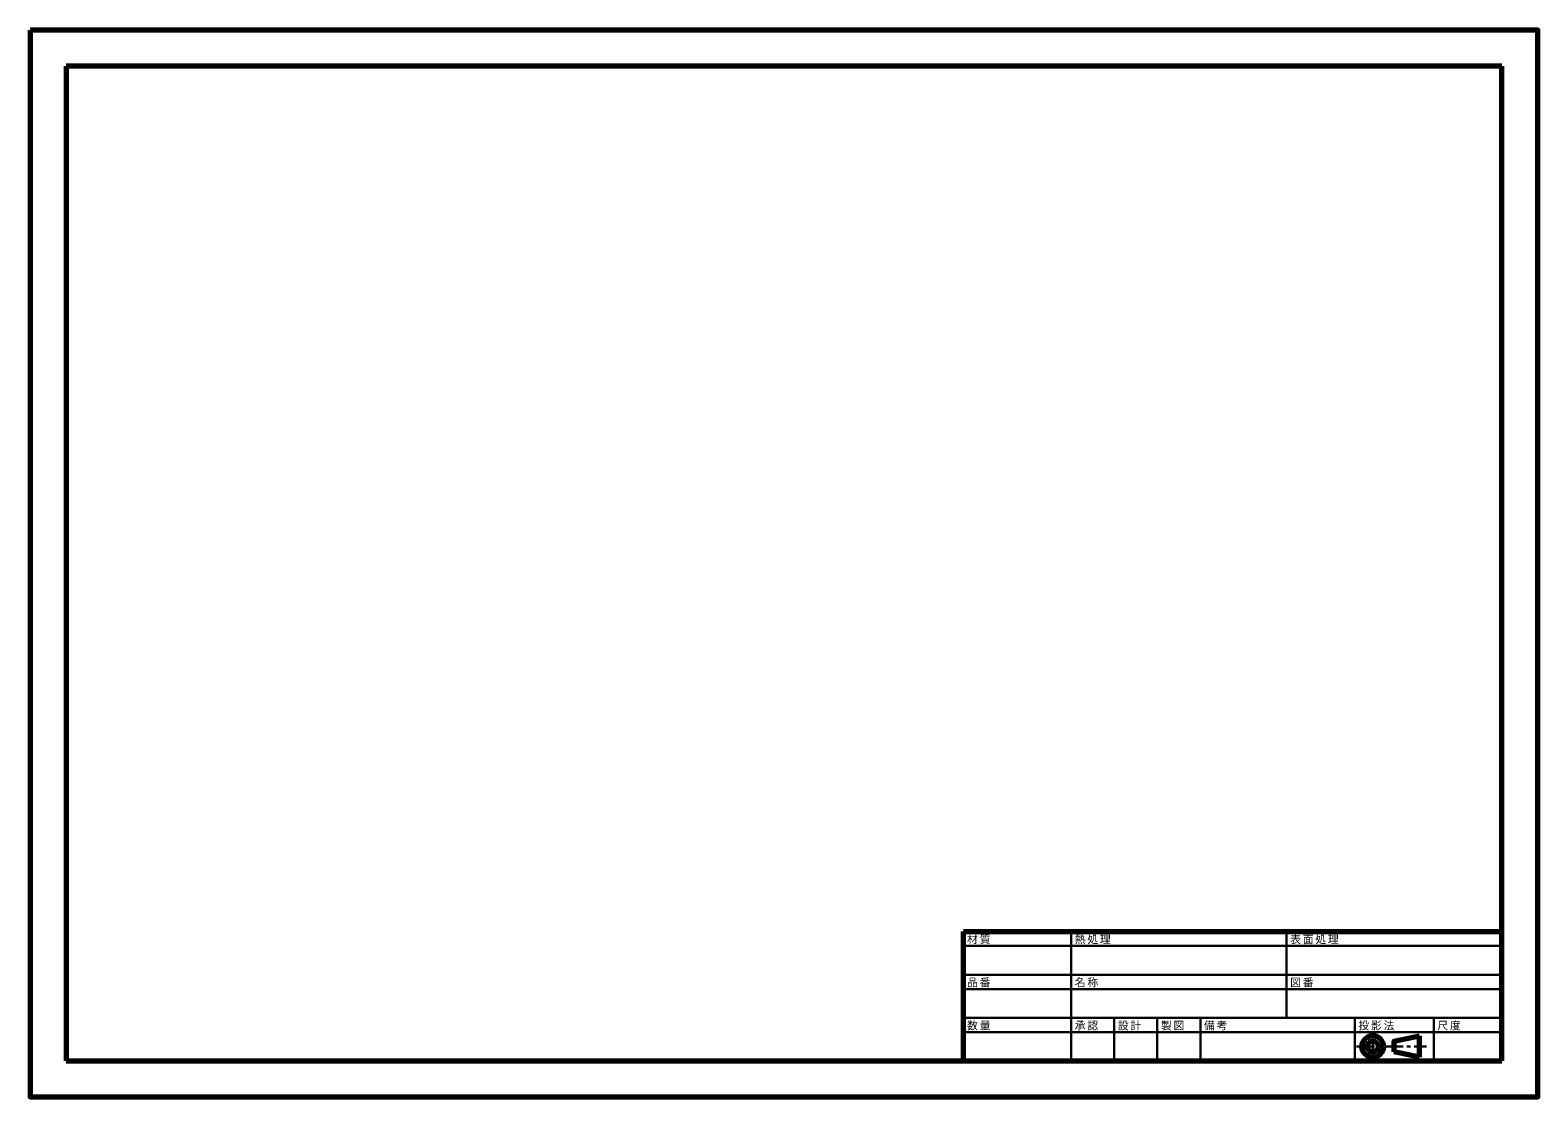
# Model space of a CAD drawing. Units: millimetres on the paper. Extents: x -210 to 210, y -148 to 148.
import ezdxf

# ---------------------------------------------------------------- set-up
doc = ezdxf.new("R2010")
doc.units = ezdxf.units.MM
doc.linetypes.add('CHAIN1', pattern=[8, 5, -1, 1, -1])
doc.layers.add('0-0', color=7, linetype='Continuous', lineweight=30)
doc.styles.add('ＭＳ ゴシック', font='')
doc.styles.get('ＭＳ ゴシック').set_extended_font_data('MS Gothic')

msp = doc.modelspace()

# ---------------------------------------------------------------- linework, layer by layer
at = {"layer": '0-0', "lineweight": 70}
for p, q in [((200, 138.5), (-200, 138.5)), ((-200, 138.5), (-200, -138.5)), ((200, -138.5), (200, 138.5)), ((50, -138.5), (50, -102.5)), ((50, -102.5), (200, -102.5)), ((177, -137.5), (177, -131.5)), ((-200, -138.5), (200, -138.5)), ((177, -137.5), (170, -136))]:
    msp.add_line(p, q, dxfattribs=at)
at = {"layer": '0-0', "color": 4}
for p, q in [((80, -138.5), (80, -102.5)), ((140, -126.5), (140, -102.5)), ((50, -106.5), (200, -106.5)), ((50, -114.5), (200, -114.5)), ((50, -118.5), (200, -118.5)), ((50, -126.5), (200, -126.5)), ((92, -138.5), (92, -126.5)), ((104, -138.5), (104, -126.5)), ((116, -138.5), (116, -126.5)), ((159, -138.5), (159, -126.5)), ((181, -138.5), (181, -126.5)), ((50, -130.5), (200, -130.5))]:
    msp.add_line(p, q, dxfattribs=at)
at = {"layer": '0-0', "color": 4, "linetype": 'CHAIN1'}
for p, q in [((164, -138.261), (164, -130.852)), ((159.511, -134.5), (178.963, -134.5))]:
    msp.add_line(p, q, dxfattribs=at)
at = {"layer": '0-0', "lineweight": 70}
msp.add_lwpolyline([(-210, 148.5), (-210, -148.5), (210, -148.5), (210, 148.5)], close=True, dxfattribs=at)
msp.add_lwpolyline([(170, -136), (170, -133), (177, -131.5)], dxfattribs=at)
for radius in [3, 1.5]:
    msp.add_circle((164, -134.5), radius, dxfattribs=at)

# ---------------------------------------------------------------- texts
at = {"layer": '0-0', "char_height": 2.199, "attachment_point": 7, "style": 'ＭＳ ゴシック'}
for s, insert in [('\\T1.17;材質', (51, -106)), ('\\T1.17;熱処理', (81, -106)), ('\\T1.17;表面処理', (141, -106)), ('\\T1.17;品番', (51, -118)), ('\\T1.17;名称', (81, -118)), ('\\T1.17;図番', (141, -118)), ('\\T1.17;数量', (51, -130)), ('\\T1.17;承認', (81, -130)), ('\\T1.17;設計', (93, -130)), ('\\T1.17;製図', (105, -130)), ('\\T1.17;備考', (117, -130)), ('\\T1.17;投影法', (160, -130)), ('\\T1.17;尺度', (182, -130))]:
    msp.add_mtext(s, dxfattribs=dict(at, insert=insert))

doc.saveas('drawing.dxf')
